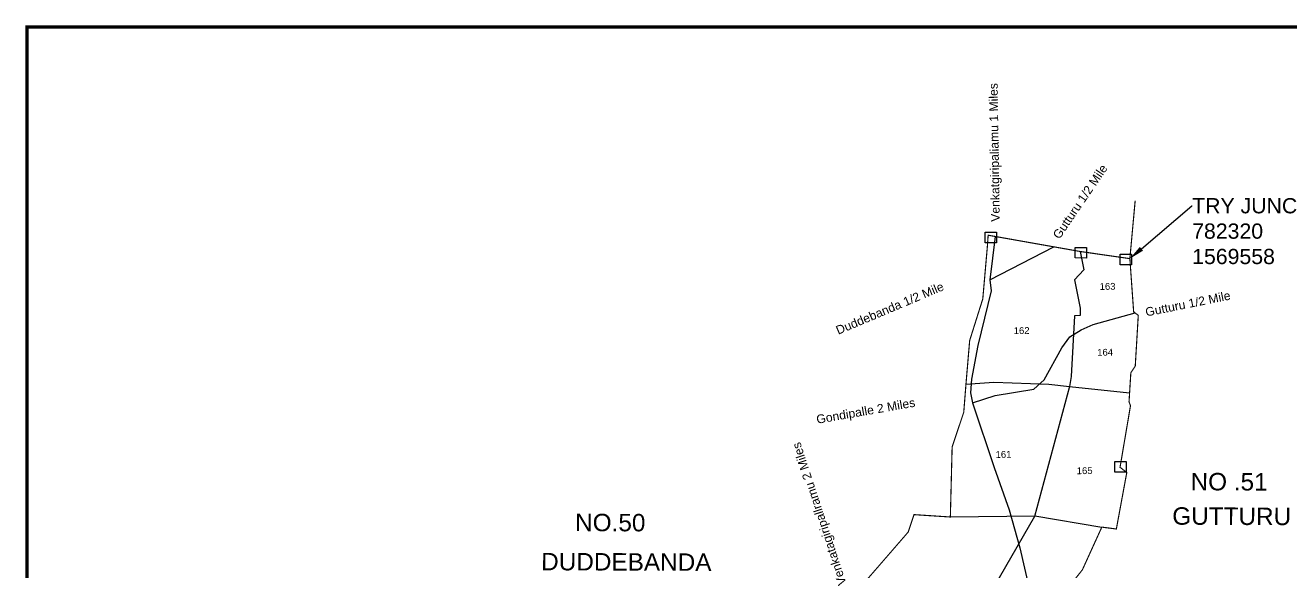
# Model space of a CAD drawing. Header units: feet. Extents: x 779776 to 786536, y 1561470 to 1570118.
# Drawn here: x 779776 to 782686, y 1568862 to 1570118 of the extents above; entities that cross this region are included whole.
import ezdxf
from ezdxf import colors
from ezdxf.entities.mleader import LeaderData, LeaderLine
from ezdxf.enums import TextEntityAlignment as Align
from ezdxf.math import Vec2, Vec3

# ---------------------------------------------------------------- set-up
doc = ezdxf.new("R2010")
doc.units = ezdxf.units.FT
doc.header["$MEASUREMENT"] = 0
doc.linetypes.add('ACAD_ISO02W100', pattern=[15, 12, -3])
doc.linetypes.add('HIDDEN2', pattern=[0.1875, 0.125, -0.0625])
for name, color, linetype in [('PLOT', 7, 'Continuous'), ('PLOT NO', 7, 'Continuous'), ('ROADS', 6, 'Continuous'), ('TEXT', 7, 'Continuous'), ('VILLAGE STONES', 240, 'Continuous')]:
    doc.layers.add(name, color=color, linetype=linetype)
doc.layers.add('VILLAGE BOUNDRY', color=5, linetype='HIDDEN2', lineweight=100)
doc.styles.get("Standard").update_dxf_attribs({"font": 'arial.ttf'})
doc.linetypes.add('DOTS', pattern='A,1e-06,-3,["●",Standard,S=3,R=0,X=-1.25,Y=-1.25],-3', length=6.000001)

msp = doc.modelspace()

# ---------------------------------------------------------------- linework, layer by layer
at = {"layer": 'PLOT'}
for points in [[(782202, 1569598.3), (782210.2, 1569556), (782189.3, 1569533.1), (782202.1, 1569468.3), (782202.2, 1569451.4), (782188.7, 1569450.4), (782181.6, 1569311.1), (782177.6, 1569287.7), (782097.3, 1568989.1), (781922.8, 1568687.7), (781882.3, 1568485.4), (782006.9, 1568481.3), (782131.6, 1568448), (782192.1, 1568438.5), (782250.7, 1568626.4)], [(781939.4, 1569293.3), (782003.8, 1569298), (782130.1, 1569293.2), (782177.6, 1569287.7), (782315.7, 1569273.7)], [(781903.5, 1568988.1), (782097.9, 1568991.1), (782251.8, 1568964.8)]]:
    msp.add_lwpolyline(points, dxfattribs=at)
at = {"layer": 'PLOT NO', "color": 5, "const_width": 8}
msp.add_lwpolyline([(779780.4, 1570114.1), (786302.2, 1570114.1), (786302.2, 1561474.4), (779780.4, 1561474.4)], close=True, dxfattribs=at)
at = {"layer": 'ROADS', "color": 6, "linetype": 'DOTS', "ltscale": 3}
for points in [[(782006.9, 1569632.8), (781994.3, 1569533.2), (782141.6, 1569609)], [(781994.3, 1569533.2), (781997, 1569508.2), (781966.5, 1569382), (781951.8, 1569305.1), (781949.8, 1569273.4), (781954.4, 1569250.7), (782006.6, 1569267.5), (782095.4, 1569281.7), (782119.5, 1569303.5), (782159.8, 1569377), (782178, 1569402.1), (782204.5, 1569418.6), (782231.9, 1569430.4), (782328.3, 1569457.2)], [(781954.4, 1569250.7), (782004.2, 1569101.8), (782038.5, 1569004.8), (782063.3, 1568916.9), (782086.7, 1568814.1), (782093.8, 1568787.7), (782103, 1568765.9), (782120.6, 1568740.5), (782126.7, 1568732.8)]]:
    msp.add_lwpolyline(points, dxfattribs=at)
at = {"layer": 'VILLAGE BOUNDRY', "color": 5, "linetype": 'ByBlock', "lineweight": -3, "const_width": 2.61}
msp.add_lwpolyline([(782316.3, 1569581.9), (782328.5, 1569715.4)], dxfattribs=at)
at = {"layer": 'VILLAGE BOUNDRY', "color": 5, "lineweight": -2, "ltscale": 1000, "const_width": 2.61}
msp.add_lwpolyline([(781703.3, 1568834.4), (781806.6, 1568953.5), (781819.9, 1568993.5), (781884.5, 1568989.3), (781903.5, 1568988.1), (781907.6, 1569149), (781934.3, 1569228.8), (781939.4, 1569293.3), (781947.9, 1569393.6), (781978.1, 1569489.5), (781988.9, 1569613.2), (781990.4, 1569635.7), (782202, 1569598.3), (782316.3, 1569581.9), (782325, 1569459.6), (782335.6, 1569451.5), (782328.7, 1569334.9), (782318.5, 1569319.5), (782314.4, 1569252.9), (782317.7, 1569243.7), (782293.7, 1569102.3), (782309.2, 1569090.3), (782285.2, 1568960.5), (782251.8, 1568964.8), (782207.1, 1568866.7), (782151.1, 1568796.4)], dxfattribs=at)
at = {"layer": 'VILLAGE BOUNDRY', "color": 5, "linetype": 'ACAD_ISO02W100', "lineweight": -2, "ltscale": 1000, "const_width": 2.61}
msp.add_lwpolyline([(781703.3, 1568834.4), (781806.6, 1568953.5), (781819.9, 1568993.5), (781884.5, 1568989.3), (781903.5, 1568988.1), (781907.6, 1569149), (781934.3, 1569228.8), (781939.4, 1569293.3), (781947.9, 1569393.6), (781978.1, 1569489.5), (781988.9, 1569613.2), (781990.4, 1569635.7), (782202, 1569598.3), (782316.3, 1569581.9), (782325, 1569459.6), (782335.6, 1569451.5), (782328.7, 1569334.9), (782318.5, 1569319.5), (782314.4, 1569252.9), (782317.7, 1569243.7), (782293.7, 1569102.3), (782309.2, 1569090.3), (782285.2, 1568960.5), (782251.8, 1568964.8), (782207.1, 1568866.7), (782151.1, 1568796.4)], dxfattribs=at)
at = {"layer": 'VILLAGE STONES'}
for points in [[(781983.8, 1569642.5), (782009.8, 1569642.5), (782009.7, 1569618.1), (781983.7, 1569618.2)], [(782190.8, 1569607.7), (782216.8, 1569607.6), (782216.7, 1569583.3), (782190.7, 1569583.4)], [(782294.1, 1569592.3), (782320.1, 1569592.2), (782320, 1569567.8), (782294, 1569567.9)], [(782281.6, 1569115.5), (782307.6, 1569115.4), (782307.5, 1569091), (782281.5, 1569091.1)]]:
    msp.add_lwpolyline(points, close=True, dxfattribs=at)

# ---------------------------------------------------------------- texts
at = {"layer": 'PLOT NO'}
for s, p in [('163', (782265, 1569518.1)), ('162', (782067.4, 1569416.5)), ('164', (782259.4, 1569366.7)), ('161', (782025.7, 1569131.9)), ('165', (782212.3, 1569094.5))]:
    msp.add_text(s, height=15.67, rotation=0.9203, dxfattribs=at).set_placement(p, align=Align.MIDDLE_CENTER)
at = {"layer": 'TEXT'}
for s, rotation, p in [('Venkatgiripaliamu 1 Miles ', 90.9136, (782017.2, 1569666.8)), ('Gutturu 1/2 Mile', 55.8063, (782154.2, 1569625.1)), ('Duddebanda 1/2 Mile ', 22.8793, (781645.6, 1569406.9)), ('Gutturu 1/2 Mile', 11.3848, (782354.1, 1569448.8)), ('Gondipalle 2 Miles ', 9.9436, (781597.3, 1569202.2)), ('Venkatagiripallramu 2 Miles ', 108.1038, (781664.8, 1568835))]:
    msp.add_text(s, height=20.025, rotation=rotation, dxfattribs=at).set_placement(p)
at = {"layer": 'TEXT', "color": 1}
for s, p in [('NO .51', (782455.8, 1569049.5)), ('NO.50 ', (781040.6, 1568955.6)), ('GUTTURU', (782413.7, 1568970.4)), ('DUDDEBANDA ', (780962.5, 1568865.6))]:
    msp.add_text(s, height=40.05, rotation=359.7832, dxfattribs=at).set_placement(p)

# ---------------------------------------------------------------- leaders
at = {"color": 1, "linetype": 'ByBlock', "lineweight": -2, "ltscale": 200}
ml = msp.add_multileader_mtext('Standard', dxfattribs=at)
ml.set_content('TRY JUNCTION \\P782320\\P1569558', color=1)
ml.set_leader_properties()
ml.build(insert=Vec2(0, 0))
ml.multileader.update_dxf_attribs({"dogleg_length": 0.36, "arrow_head_size": 35})
ctx = ml.context
ctx.base_point, ctx.char_height, ctx.arrow_head_size, ctx.landing_gap_size, ctx.plane_origin = Vec3(782459.4, 1569703.2), 35, 35, 0.09, Vec3(782164.6, 1569590)
notes = []
notes.append((ctx, [(0, (1, 1, 0), (782459, 1569703.2), (1, 0), 0.36, [(0, [(782316.3, 1569581.9)], 0, [])])]))
ctx.mtext.insert, ctx.mtext.flow_direction = Vec3(782459.5, 1569721), 5
for ctx, leaders in notes:
    for number, flags, end, landing, length, lines in leaders:
        leader = LeaderData()
        leader.index, (leader.has_last_leader_line, leader.has_dogleg_vector, leader.attachment_direction) = number, flags
        leader.last_leader_point, leader.dogleg_vector, leader.dogleg_length = Vec3(end), Vec3(landing), length
        for number, points, colour, breaks in lines:
            line = LeaderLine()
            line.index, line.vertices, line.color, line.breaks = number, Vec3.list(points), colors.encode_raw_color(colour), breaks
            leader.lines.append(line)
        ctx.leaders.append(leader)

doc.saveas('drawing.dxf')
